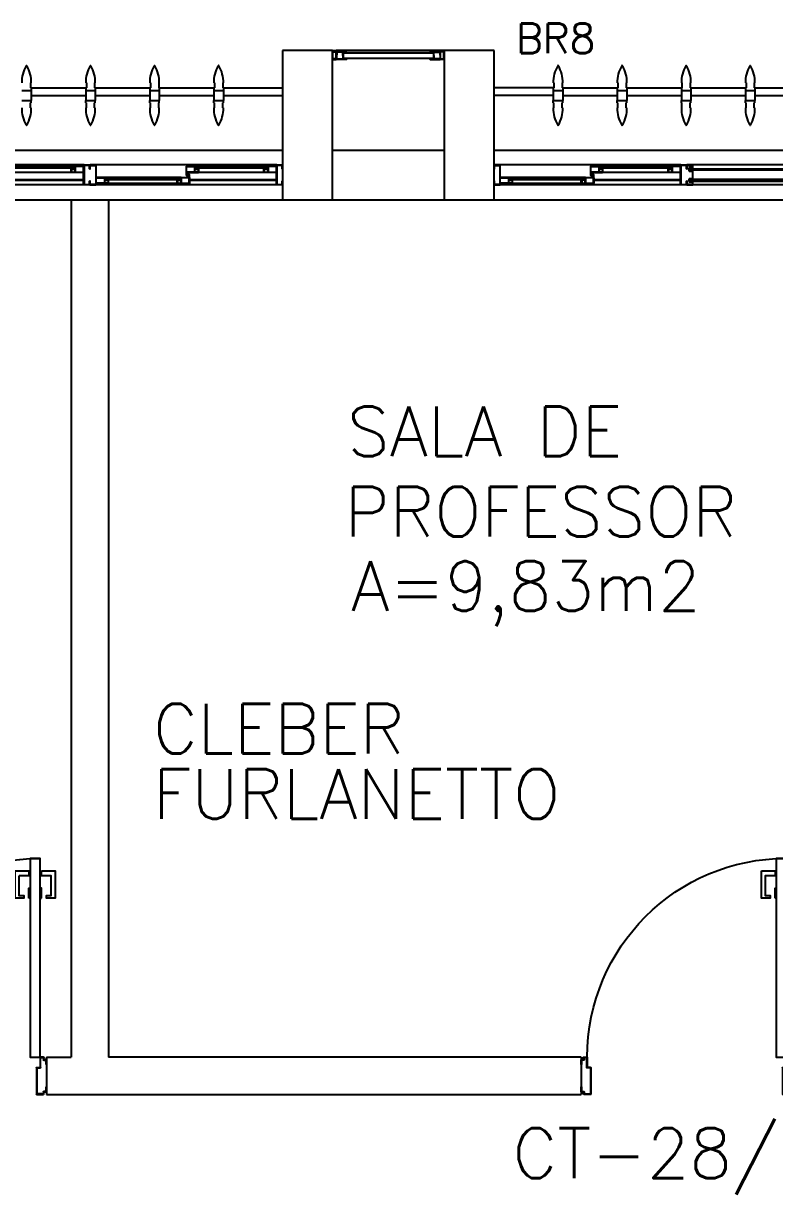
# Model space of a CAD drawing. Header units: millimetres. Extents: x 2128 to 2646, y 1972 to 2207.
# Drawn here: x 2339.569 to 2342.59, y 2048.962 to 2053.675 of the extents above; entities that cross this region are included whole.
import ezdxf

# ---------------------------------------------------------------- set-up
doc = ezdxf.new("R2010")
doc.units = ezdxf.units.MM
for name, color, linetype in [('AR-ALV', 2, 'Continuous'), ('AR-BRISES', 1, 'Continuous'), ('AR-ESQ', 1, 'Continuous'), ('AR-ESTC', 3, 'Continuous'), ('AR-PEITORIL', 1, 'Continuous'), ('AR-PORTA', 1, 'Continuous'), ('BR-PAINEL', 1, 'Continuous'), ('BR-SUPORTE', 1, 'Continuous'), ('BR-TEXTO', 2, 'Continuous'), ('DT-ESQ-BAGUETE-C', 1, 'Continuous'), ('DT-ESQ-BAGUETE-V', 1, 'Continuous'), ('DT-ESQ-CHAPA DOBRADA-V', 1, 'Continuous'), ('DT-ESQ-MARCO-V', 1, 'Continuous'), ('DT-ESQ-PERFIL CADEIRA-C', 2, 'Continuous'), ('DT-ESQ-PERFIL CADEIRA-V', 2, 'Continuous'), ('DT-ESQ-PERFIL U SIMPLES-C', 2, 'Continuous'), ('DT-ESQ-PERFIL U-C', 2, 'Continuous'), ('DT-ESQ-PERFIL U-V', 1, 'Continuous'), ('DT-ESQ-VENEZIANA-C', 1, 'Continuous'), ('DT-ESQ-VENEZIANA-V', 1, 'Continuous'), ('DT-ESQ-VIDRO-C', 2, 'Continuous'), ('DT-ESQ-VIDRO-V', 71, 'Continuous'), ('DT-TXTMOD', 1, 'Continuous'), ('ENDEREÇO', 2, 'Continuous'), ('maçaneta', 1, 'Continuous'), ('mov', 1, 'Continuous'), ('PM-PERFIL U-C', 2, 'Continuous'), ('pm1', 2, 'Continuous'), ('TEXTO', 2, 'Continuous'), ('Área', 2, 'Continuous')]:
    doc.layers.add(name, color=color, linetype=linetype)
doc.styles.add('S10', font='simplex.shx', dxfattribs={"height": 0.1})
doc.styles.add('S12', font='simplex.shx', dxfattribs={"width": 1.1, "height": 0.12})
doc.styles.add('UNB-100', font='simplex.shx', dxfattribs={"height": 0.2})
doc.styles.add('UNB1-100', font='simplex.shx', dxfattribs={"height": 0.2})

# ---------------------------------------------------------------- blocks, each defined once
blk = doc.blocks.new('EF35-P')
at = {"layer": 'DT-ESQ-BAGUETE-C', "ltscale": 0.1}
for points in [[(0.4225, -0.08), (0.409, -0.08), (0.409, -0.0785), (0.422, -0.0785, 0.414214), (0.4225, -0.078), (0.4225, -0.067, 0.414214), (0.422, -0.0665), (0.409, -0.0665), (0.409, -0.065), (0.4225, -0.065, -0.414214), (0.424, -0.0665), (0.424, -0.0785, -0.414214)], [(0.7015, -0.08), (0.715, -0.08), (0.715, -0.0785), (0.702, -0.0785, -0.414214), (0.7015, -0.078), (0.7015, -0.067, -0.414214), (0.702, -0.0665), (0.715, -0.0665), (0.715, -0.065), (0.7015, -0.065, 0.414214), (0.7, -0.0665), (0.7, -0.0785, 0.414214)], [(0.0735, -0.125), (0.06, -0.125), (0.06, -0.1235), (0.073, -0.1235, 0.414214), (0.0735, -0.123), (0.0735, -0.112, 0.414214), (0.073, -0.1115), (0.06, -0.1115), (0.06, -0.11), (0.0735, -0.11, -0.414214), (0.075, -0.1115), (0.075, -0.1235, -0.414214)], [(0.339, -0.125), (0.3525, -0.125), (0.3525, -0.1235), (0.3395, -0.1235, -0.414214), (0.339, -0.123), (0.339, -0.112, -0.414214), (0.3395, -0.1115), (0.3525, -0.1115), (0.3525, -0.11), (0.339, -0.11, 0.414214), (0.3375, -0.1115), (0.3375, -0.1235, 0.414214)], [(0.8485, -0.125), (0.835, -0.125), (0.835, -0.1235), (0.848, -0.1235, 0.414214), (0.8485, -0.123), (0.8485, -0.112, 0.414214), (0.848, -0.1115), (0.835, -0.1115), (0.835, -0.11), (0.8485, -0.11, -0.414214), (0.85, -0.1115), (0.85, -0.1235, -0.414214)]]:
    blk.add_lwpolyline(points, format="xyb", close=True, dxfattribs=at)
at = {"layer": 'DT-ESQ-BAGUETE-V', "ltscale": 0.1}
for p, q in [((0.4225, -0.065), (0.7015, -0.065)), ((0.0735, -0.11), (0.339, -0.11)), ((0.8485, -0.11), (1.3265, -0.11))]:
    blk.add_line(p, q, dxfattribs=at)
at = {"layer": 'DT-ESQ-CHAPA DOBRADA-V', "ltscale": 0.1}
for p, q in [((0.025, -0.077), (0.374, -0.077)), ((0.025, -0.08), (0.374, -0.08)), ((0.8, -0.077), (1.3615, -0.077)), ((0.8, -0.08), (1.3615, -0.08))]:
    blk.add_line(p, q, dxfattribs=at)
at = {"layer": 'DT-ESQ-PERFIL CADEIRA-C', "ltscale": 0.1}
for p, q in [((0.376, -0.0885), (0.4225, -0.0885)), ((0.75, -0.0885), (0.7015, -0.0885)), ((0.025, -0.1335), (0.0735, -0.1335)), ((0.3855, -0.1335), (0.339, -0.1335)), ((0.8, -0.1335), (0.8485, -0.1335))]:
    blk.add_line(p, q, dxfattribs=at)
for points in [[(0.4225, -0.087, -1), (0.4225, -0.09), (0.376, -0.09, -0.414214), (0.374, -0.088), (0.374, -0.067, -0.414214), (0.376, -0.065), (0.4075, -0.065, -0.414214), (0.409, -0.0665), (0.409, -0.087)], [(0.409, -0.0885, -0.198913), (0.4079, -0.0881, -0.198913), (0.4075, -0.087), (0.4075, -0.067, 0.414214), (0.407, -0.0665), (0.376, -0.0665, 0.414214), (0.3755, -0.067), (0.3755, -0.088, 0.414214), (0.376, -0.0885)], [(0.7015, -0.09), (0.75, -0.09), (0.75, -0.0885), (0.715, -0.0885, 0.198912), (0.7161, -0.0881, 0.198913), (0.7165, -0.087), (0.7165, -0.067, -0.414214), (0.717, -0.0665), (0.75, -0.0665), (0.75, -0.065), (0.7165, -0.065, 0.414214), (0.715, -0.0665), (0.715, -0.0785), (0.715, -0.08), (0.715, -0.087), (0.7015, -0.087, 1)], [(0.0735, -0.135), (0.025, -0.135), (0.025, -0.1335), (0.06, -0.1335, -0.198912), (0.0589, -0.1331, -0.198913), (0.0585, -0.132), (0.0585, -0.112, 0.414214), (0.058, -0.1115), (0.025, -0.1115), (0.025, -0.11), (0.0585, -0.11, -0.414214), (0.06, -0.1115), (0.06, -0.1235), (0.06, -0.125), (0.06, -0.132), (0.0735, -0.132, -1)], [(0.339, -0.132, 1), (0.339, -0.135), (0.3855, -0.135, 0.414214), (0.3875, -0.133), (0.3875, -0.112, 0.414214), (0.3855, -0.11), (0.354, -0.11, 0.414214), (0.3525, -0.1115), (0.3525, -0.132)], [(0.3525, -0.1335, 0.198913), (0.3536, -0.1331, 0.198913), (0.354, -0.132), (0.354, -0.112, -0.414214), (0.3545, -0.1115), (0.3855, -0.1115, -0.414214), (0.386, -0.112), (0.386, -0.133, -0.414214), (0.3855, -0.1335)], [(0.8485, -0.135), (0.8, -0.135), (0.8, -0.1335), (0.835, -0.1335, -0.198912), (0.8339, -0.1331, -0.198913), (0.8335, -0.132), (0.8335, -0.112, 0.414214), (0.833, -0.1115), (0.8, -0.1115), (0.8, -0.11), (0.8335, -0.11, -0.414214), (0.835, -0.1115), (0.835, -0.1235), (0.835, -0.125), (0.835, -0.132), (0.8485, -0.132, -1)]]:
    blk.add_lwpolyline(points, format="xyb", close=True, dxfattribs=at)
at = {"layer": 'DT-ESQ-PERFIL CADEIRA-V', "ltscale": 0.1}
for p, q in [((0.4075, -0.09), (0.7015, -0.09)), ((0.0735, -0.135), (0.339, -0.135)), ((0.8485, -0.135), (1.3265, -0.135))]:
    blk.add_line(p, q, dxfattribs=at)
at = {"layer": 'DT-ESQ-PERFIL U SIMPLES-C', "ltscale": 0.1}
for points in [[(0.376, -0.102), (0.384, -0.102), (0.384, -0.1005), (0.376, -0.1005, -0.414214), (0.3755, -0.1), (0.3755, -0.092, -0.414214), (0.376, -0.0915), (0.384, -0.0915), (0.384, -0.09), (0.376, -0.09, 0.414214), (0.374, -0.092), (0.374, -0.1, 0.414214)], [(0.3855, -0.098), (0.3775, -0.098), (0.3775, -0.0995), (0.3855, -0.0995, -0.414214), (0.386, -0.1), (0.386, -0.108, -0.414214), (0.3855, -0.1085), (0.3775, -0.1085), (0.3775, -0.11), (0.3855, -0.11, 0.414214), (0.3875, -0.108), (0.3875, -0.1, 0.414214)]]:
    blk.add_lwpolyline(points, format="xyb", close=True, dxfattribs=at)
at = {"layer": 'DT-ESQ-PERFIL U-C', "ltscale": 0.1}
for points in [[(0, -0.0615, -0.414214), (0.0015, -0.06), (0.0235, -0.06, -0.414214), (0.025, -0.0615), (0.025, -0.1385, -0.414214), (0.0235, -0.14), (0.0015, -0.14, -0.414214), (0, -0.1385), (0, -0.125), (0.0015, -0.125), (0.0015, -0.138, 0.414214), (0.002, -0.1385), (0.023, -0.1385, 0.414214), (0.0235, -0.138), (0.0235, -0.062, 0.414214), (0.023, -0.0615), (0.002, -0.0615, 0.414214), (0.0015, -0.062), (0.0015, -0.075), (0, -0.075)], [(0.775, -0.0615, 0.414214), (0.7735, -0.06), (0.7515, -0.06, 0.414214), (0.75, -0.0615), (0.75, -0.1385, 0.414214), (0.7515, -0.14), (0.7735, -0.14, 0.414214), (0.775, -0.1385), (0.775, -0.125), (0.7735, -0.125), (0.7735, -0.138, -0.414214), (0.773, -0.1385), (0.752, -0.1385, -0.414214), (0.7515, -0.138), (0.7515, -0.062, -0.414214), (0.752, -0.0615), (0.773, -0.0615, -0.414214), (0.7735, -0.062), (0.7735, -0.075), (0.775, -0.075)], [(0.775, -0.0615, -0.414214), (0.7765, -0.06), (0.7985, -0.06, -0.414214), (0.8, -0.0615), (0.8, -0.1385, -0.414214), (0.7985, -0.14), (0.7765, -0.14, -0.414214), (0.775, -0.1385), (0.775, -0.125), (0.7765, -0.125), (0.7765, -0.138, 0.414214), (0.777, -0.1385), (0.798, -0.1385, 0.414214), (0.7985, -0.138), (0.7985, -0.062, 0.414214), (0.798, -0.0615), (0.777, -0.0615, 0.414214), (0.7765, -0.062), (0.7765, -0.075), (0.775, -0.075)]]:
    blk.add_lwpolyline(points, format="xyb", close=True, dxfattribs=at)
at = {"layer": 'DT-ESQ-PERFIL U-V', "ltscale": 0.1}
for p, q in [((0.0235, -0.06), (0.7515, -0.06)), ((0.7985, -0.06), (1.9515, -0.06)), ((0.0235, -0.14), (0.7515, -0.14)), ((0.7985, -0.14), (1.9515, -0.14))]:
    blk.add_line(p, q, dxfattribs=at)
at = {"layer": 'DT-ESQ-VIDRO-C', "ltscale": 0.1}
for points in [[(0.7125, -0.085), (0.7125, -0.082), (0.4115, -0.082), (0.4115, -0.085)], [(0.063, -0.13), (0.063, -0.127), (0.3495, -0.127), (0.3495, -0.13)], [(0.838, -0.13), (0.838, -0.127), (1.337, -0.127), (1.337, -0.13)]]:
    blk.add_lwpolyline(points, close=True, dxfattribs=at)
at = {"layer": 'DT-TXTMOD', "ltscale": 0.1, "style": 'S10', "flags": 3}
for tag, p in [('M01', (0.025, -0.28)), ('M02', (0.3253, -0.28)), ('M03', (0.627, -0.28)), ('M04', (0.9288, -0.28)), ('M05', (1.2306, -0.28)), ('M06', (1.5323, -0.28)), ('M07', (1.8341, -0.28)), ('M08', (2.1359, -0.28)), ('M09', (2.4376, -0.28)), ('M10', (2.7394, -0.28)), ('M11', (3.0412, -0.28)), ('M12', (3.3429, -0.28)), ('M13', (3.6447, -0.28)), ('M14', (3.9464, -0.28)), ('M15', (4.2482, -0.28)), ('M16', (4.55, -0.28)), ('M17', (4.8517, -0.28))]:
    blk.add_attdef(tag, p, '', height=0.1, dxfattribs=at)
blk = doc.blocks.new('EF51-P')
at = {"layer": 'DT-ESQ-BAGUETE-C', "ltscale": 0.1}
for points in [[(4.7975, -0.08), (4.784, -0.08), (4.784, -0.0785), (4.797, -0.0785, 0.414214), (4.7975, -0.078), (4.7975, -0.067, 0.414214), (4.797, -0.0665), (4.784, -0.0665), (4.784, -0.065), (4.7975, -0.065, -0.414214), (4.799, -0.0665), (4.799, -0.0785, -0.414214)], [(5.0765, -0.08), (5.09, -0.08), (5.09, -0.0785), (5.077, -0.0785, -0.414214), (5.0765, -0.078), (5.0765, -0.067, -0.414214), (5.077, -0.0665), (5.09, -0.0665), (5.09, -0.065), (5.0765, -0.065, 0.414214), (5.075, -0.0665), (5.075, -0.0785, 0.414214)], [(4.4485, -0.125), (4.435, -0.125), (4.435, -0.1235), (4.448, -0.1235, 0.414214), (4.4485, -0.123), (4.4485, -0.112, 0.414214), (4.448, -0.1115), (4.435, -0.1115), (4.435, -0.11), (4.4485, -0.11, -0.414214), (4.45, -0.1115), (4.45, -0.1235, -0.414214)], [(4.714, -0.125), (4.7275, -0.125), (4.7275, -0.1235), (4.7145, -0.1235, -0.414214), (4.714, -0.123), (4.714, -0.112, -0.414214), (4.7145, -0.1115), (4.7275, -0.1115), (4.7275, -0.11), (4.714, -0.11, 0.414214), (4.7125, -0.1115), (4.7125, -0.1235, 0.414214)]]:
    blk.add_lwpolyline(points, format="xyb", close=True, dxfattribs=at)
at = {"layer": 'DT-ESQ-BAGUETE-V', "ltscale": 0.1}
for p, q in [((4.7975, -0.065), (5.0765, -0.065)), ((4.4485, -0.11), (4.714, -0.11))]:
    blk.add_line(p, q, dxfattribs=at)
at = {"layer": 'DT-ESQ-CHAPA DOBRADA-V', "ltscale": 0.1}
for p, q in [((4.4, -0.077), (4.749, -0.077)), ((4.4, -0.08), (4.749, -0.08))]:
    blk.add_line(p, q, dxfattribs=at)
at = {"layer": 'DT-ESQ-MARCO-V', "ltscale": 0.1}
for p, q in [((3.7985, -0.06), (4.3515, -0.06)), ((3.7985, -0.14), (4.3515, -0.14))]:
    blk.add_line(p, q, dxfattribs=at)
at = {"layer": 'DT-ESQ-PERFIL CADEIRA-C', "ltscale": 0.1}
for p, q in [((4.751, -0.0885), (4.7975, -0.0885)), ((5.125, -0.0885), (5.0765, -0.0885)), ((4.4, -0.1335), (4.4485, -0.1335)), ((4.7605, -0.1335), (4.714, -0.1335))]:
    blk.add_line(p, q, dxfattribs=at)
for points in [[(4.7975, -0.087, -1), (4.7975, -0.09), (4.751, -0.09, -0.414214), (4.749, -0.088), (4.749, -0.067, -0.414214), (4.751, -0.065), (4.7825, -0.065, -0.414214), (4.784, -0.0665), (4.784, -0.087)], [(4.784, -0.0885, -0.198913), (4.7829, -0.0881, -0.198913), (4.7825, -0.087), (4.7825, -0.067, 0.414214), (4.782, -0.0665), (4.751, -0.0665, 0.414214), (4.7505, -0.067), (4.7505, -0.088, 0.414214), (4.751, -0.0885)], [(5.0765, -0.09), (5.125, -0.09), (5.125, -0.0885), (5.09, -0.0885, 0.198912), (5.0911, -0.0881, 0.198913), (5.0915, -0.087), (5.0915, -0.067, -0.414214), (5.092, -0.0665), (5.125, -0.0665), (5.125, -0.065), (5.0915, -0.065, 0.414214), (5.09, -0.0665), (5.09, -0.0785), (5.09, -0.08), (5.09, -0.087), (5.0765, -0.087, 1)], [(4.4485, -0.135), (4.4, -0.135), (4.4, -0.1335), (4.435, -0.1335, -0.198912), (4.4339, -0.1331, -0.198913), (4.4335, -0.132), (4.4335, -0.112, 0.414214), (4.433, -0.1115), (4.4, -0.1115), (4.4, -0.11), (4.4335, -0.11, -0.414214), (4.435, -0.1115), (4.435, -0.1235), (4.435, -0.125), (4.435, -0.132), (4.4485, -0.132, -1)], [(4.714, -0.132, 1), (4.714, -0.135), (4.7605, -0.135, 0.414214), (4.7625, -0.133), (4.7625, -0.112, 0.414214), (4.7605, -0.11), (4.729, -0.11, 0.414214), (4.7275, -0.1115), (4.7275, -0.132)], [(4.7275, -0.1335, 0.198913), (4.7286, -0.1331, 0.198913), (4.729, -0.132), (4.729, -0.112, -0.414214), (4.7295, -0.1115), (4.7605, -0.1115, -0.414214), (4.761, -0.112), (4.761, -0.133, -0.414214), (4.7605, -0.1335)]]:
    blk.add_lwpolyline(points, format="xyb", close=True, dxfattribs=at)
at = {"layer": 'DT-ESQ-PERFIL CADEIRA-V', "ltscale": 0.1}
for p, q in [((4.7825, -0.09), (5.0765, -0.09)), ((4.4485, -0.135), (4.714, -0.135))]:
    blk.add_line(p, q, dxfattribs=at)
at = {"layer": 'DT-ESQ-PERFIL U SIMPLES-C', "ltscale": 0.1}
for points in [[(4.751, -0.102), (4.759, -0.102), (4.759, -0.1005), (4.751, -0.1005, -0.414214), (4.7505, -0.1), (4.7505, -0.092, -0.414214), (4.751, -0.0915), (4.759, -0.0915), (4.759, -0.09), (4.751, -0.09, 0.414214), (4.749, -0.092), (4.749, -0.1, 0.414214)], [(4.7605, -0.098), (4.7525, -0.098), (4.7525, -0.0995), (4.7605, -0.0995, -0.414214), (4.761, -0.1), (4.761, -0.108, -0.414214), (4.7605, -0.1085), (4.7525, -0.1085), (4.7525, -0.11), (4.7605, -0.11, 0.414214), (4.7625, -0.108), (4.7625, -0.1, 0.414214)]]:
    blk.add_lwpolyline(points, format="xyb", close=True, dxfattribs=at)
at = {"layer": 'DT-ESQ-PERFIL U-C', "ltscale": 0.1}
for points in [[(4.35, -0.1285), (4.35, -0.1385, 0.414214), (4.3515, -0.14), (4.3735, -0.14, 0.414214), (4.375, -0.1385), (4.375, -0.125), (4.3735, -0.125), (4.3735, -0.138, -0.414214), (4.373, -0.1385), (4.352, -0.1385, -0.414214), (4.3515, -0.138), (4.3515, -0.1285), (4.3645, -0.1285, 0.414214), (4.366, -0.127), (4.366, -0.117, 0.414214), (4.3645, -0.1155), (4.3515, -0.1155), (4.3515, -0.0845), (4.3645, -0.0845, 0.414214), (4.366, -0.083), (4.366, -0.073, 0.414214), (4.3645, -0.0715), (4.3515, -0.0715), (4.3515, -0.062, -0.414214), (4.352, -0.0615), (4.373, -0.0615, -0.414214), (4.3735, -0.062), (4.3735, -0.075), (4.375, -0.075), (4.375, -0.0615, 0.414214), (4.3735, -0.06), (4.3515, -0.06, 0.414214), (4.35, -0.0615), (4.35, -0.0715, 0.414214), (4.3515, -0.073), (4.3645, -0.073), (4.3645, -0.083), (4.3515, -0.083), (4.3515, -0.083, 0.414214), (4.35, -0.0845), (4.35, -0.1155, 0.414214), (4.3515, -0.117), (4.3515, -0.117), (4.3645, -0.117), (4.3645, -0.127), (4.3515, -0.127, 0.414214)], [(4.375, -0.0615, -0.414214), (4.3765, -0.06), (4.3985, -0.06, -0.414214), (4.4, -0.0615), (4.4, -0.1385, -0.414214), (4.3985, -0.14), (4.3765, -0.14, -0.414214), (4.375, -0.1385), (4.375, -0.125), (4.3765, -0.125), (4.3765, -0.138, 0.414214), (4.377, -0.1385), (4.398, -0.1385, 0.414214), (4.3985, -0.138), (4.3985, -0.062, 0.414214), (4.398, -0.0615), (4.377, -0.0615, 0.414214), (4.3765, -0.062), (4.3765, -0.075), (4.375, -0.075)], [(5.15, -0.0615, 0.414214), (5.1485, -0.06), (5.1265, -0.06, 0.414214), (5.125, -0.0615), (5.125, -0.1385, 0.414214), (5.1265, -0.14), (5.1485, -0.14, 0.414214), (5.15, -0.1385), (5.15, -0.125), (5.1485, -0.125), (5.1485, -0.138, -0.414214), (5.148, -0.1385), (5.127, -0.1385, -0.414214), (5.1265, -0.138), (5.1265, -0.062, -0.414214), (5.127, -0.0615), (5.148, -0.0615, -0.414214), (5.1485, -0.062), (5.1485, -0.075), (5.15, -0.075)]]:
    blk.add_lwpolyline(points, format="xyb", close=True, dxfattribs=at)
at = {"layer": 'DT-ESQ-PERFIL U-V', "ltscale": 0.1}
for p, q in [((4.3985, -0.06), (5.1265, -0.06)), ((4.3985, -0.14), (5.1265, -0.14))]:
    blk.add_line(p, q, dxfattribs=at)
at = {"layer": 'DT-ESQ-VIDRO-C', "ltscale": 0.1}
for points in [[(4.3625, -0.081), (4.3625, -0.075), (3.7875, -0.075), (3.7875, -0.081)], [(5.0875, -0.085), (5.0875, -0.082), (4.7865, -0.082), (4.7865, -0.085)], [(4.438, -0.13), (4.438, -0.127), (4.7245, -0.127), (4.7245, -0.13)]]:
    blk.add_lwpolyline(points, close=True, dxfattribs=at)
at = {"layer": 'DT-ESQ-VIDRO-V', "ltscale": 0.1}
blk.add_lwpolyline([(4.3625, -0.119), (4.3625, -0.125), (3.7875, -0.125), (3.7875, -0.119)], close=True, dxfattribs=at)
at = {"layer": 'DT-TXTMOD', "ltscale": 0.1, "style": 'S10', "flags": 3}
for tag, p in [('M01', (0.025, -0.28)), ('M02', (0.3253, -0.28)), ('M03', (0.627, -0.28)), ('M04', (0.9288, -0.28)), ('M05', (1.2306, -0.28)), ('M06', (1.5323, -0.28)), ('M07', (1.8341, -0.28)), ('M08', (2.1359, -0.28)), ('M09', (2.4376, -0.28)), ('M10', (2.7394, -0.28)), ('M11', (3.0412, -0.28)), ('M12', (3.3429, -0.28)), ('M13', (3.6447, -0.28)), ('M14', (3.9464, -0.28)), ('M15', (4.2482, -0.28)), ('M16', (4.55, -0.28)), ('M17', (4.8517, -0.28))]:
    blk.add_attdef(tag, p, '', height=0.1, dxfattribs=at)
blk = doc.blocks.new('BR-MODULO8')
at = {"layer": 'BR-PAINEL'}
for p, q in [((-4.9117, 0.27), (-4.9092, 0.27)), ((-4.9117, 0.25), (-4.9117, 0.24)), ((-4.9117, 0.25), (-4.9092, 0.25)), ((-4.9117, 0.24), (-4.8733, 0.24)), ((-4.9117, 0.24), (-4.9117, 0.2)), ((-4.9092, 0.27), (-4.9092, 0.25)), ((-4.8758, 0.27), (-4.8758, 0.25)), ((-4.8733, 0.27), (-4.8758, 0.27)), ((-4.8733, 0.25), (-4.8758, 0.25)), ((-4.8733, 0.25), (-4.8733, 0.24)), ((-4.8733, 0.24), (-4.8733, 0.2)), ((-4.6542, 0.27), (-4.6517, 0.27)), ((-4.6542, 0.25), (-4.6542, 0.24)), ((-4.6542, 0.25), (-4.6517, 0.25)), ((-4.6542, 0.24), (-4.6158, 0.24)), ((-4.6542, 0.24), (-4.6542, 0.2)), ((-4.6517, 0.27), (-4.6517, 0.25)), ((-4.6183, 0.27), (-4.6183, 0.25)), ((-4.6158, 0.27), (-4.6183, 0.27)), ((-4.6158, 0.25), (-4.6183, 0.25)), ((-4.6158, 0.25), (-4.6158, 0.24)), ((-4.6158, 0.24), (-4.6158, 0.2)), ((-4.3967, 0.27), (-4.3942, 0.27)), ((-4.3967, 0.25), (-4.3967, 0.24)), ((-4.3967, 0.25), (-4.3942, 0.25)), ((-4.3967, 0.24), (-4.3583, 0.24)), ((-4.3967, 0.24), (-4.3967, 0.2)), ((-4.3942, 0.27), (-4.3942, 0.25)), ((-4.3608, 0.27), (-4.3608, 0.25)), ((-4.3583, 0.27), (-4.3608, 0.27)), ((-4.3583, 0.25), (-4.3608, 0.25)), ((-4.3583, 0.25), (-4.3583, 0.24)), ((-4.3583, 0.24), (-4.3583, 0.2)), ((-4.1392, 0.27), (-4.1367, 0.27)), ((-4.1392, 0.25), (-4.1392, 0.24)), ((-4.1392, 0.25), (-4.1367, 0.25)), ((-4.1392, 0.24), (-4.1008, 0.24)), ((-4.1392, 0.24), (-4.1392, 0.2)), ((-4.1367, 0.27), (-4.1367, 0.25)), ((-4.1033, 0.27), (-4.1033, 0.25)), ((-4.1008, 0.27), (-4.1033, 0.27)), ((-4.1008, 0.25), (-4.1033, 0.25)), ((-4.1008, 0.25), (-4.1008, 0.24)), ((-4.1008, 0.24), (-4.1008, 0.2)), ((-1.0492, 0.24), (-1.0108, 0.24)), ((-1.0133, 0.27), (-1.0133, 0.25)), ((-1.0108, 0.27), (-1.0133, 0.27)), ((-1.0108, 0.25), (-1.0133, 0.25)), ((-1.0108, 0.25), (-1.0108, 0.24)), ((-1.0108, 0.24), (-1.0108, 0.2)), ((-0.7917, 0.27), (-0.7892, 0.27)), ((-0.7917, 0.25), (-0.7917, 0.24)), ((-0.7917, 0.25), (-0.7892, 0.25)), ((-0.7917, 0.24), (-0.7533, 0.24)), ((-0.7917, 0.24), (-0.7917, 0.2)), ((-0.7892, 0.27), (-0.7892, 0.25)), ((-0.7558, 0.27), (-0.7558, 0.25)), ((-0.7533, 0.27), (-0.7558, 0.27)), ((-0.7533, 0.25), (-0.7558, 0.25)), ((-0.7533, 0.25), (-0.7533, 0.24)), ((-0.7533, 0.24), (-0.7533, 0.2)), ((-0.5342, 0.27), (-0.5317, 0.27)), ((-0.5342, 0.25), (-0.5317, 0.25)), ((-0.5342, 0.25), (-0.5342, 0.24)), ((-0.5342, 0.24), (-0.5342, 0.2)), ((-0.5342, 0.24), (-0.4958, 0.24)), ((-0.5317, 0.27), (-0.5317, 0.25)), ((-0.4958, 0.27), (-0.4983, 0.27)), ((-0.4983, 0.27), (-0.4983, 0.25)), ((-0.4958, 0.25), (-0.4983, 0.25)), ((-0.4958, 0.25), (-0.4958, 0.24)), ((-0.4958, 0.24), (-0.4958, 0.2)), ((-0.2767, 0.27), (-0.2742, 0.27)), ((-0.2767, 0.25), (-0.2767, 0.24)), ((-0.2767, 0.25), (-0.2742, 0.25)), ((-0.2767, 0.24), (-0.2383, 0.24)), ((-0.2767, 0.24), (-0.2767, 0.2)), ((-0.2742, 0.27), (-0.2742, 0.25)), ((-0.2408, 0.27), (-0.2408, 0.25)), ((-0.2383, 0.27), (-0.2408, 0.27)), ((-0.2383, 0.25), (-0.2408, 0.25)), ((-0.2383, 0.25), (-0.2383, 0.24)), ((-0.2383, 0.24), (-0.2383, 0.2)), ((-4.9117, 0.2), (-4.8733, 0.2)), ((-4.9117, 0.19), (-4.9117, 0.2)), ((-4.9117, 0.19), (-4.9092, 0.19)), ((-4.9092, 0.17), (-4.9092, 0.19)), ((-4.8733, 0.19), (-4.8758, 0.19)), ((-4.8758, 0.17), (-4.8758, 0.19)), ((-4.8733, 0.19), (-4.8733, 0.2)), ((-4.6542, 0.2), (-4.6158, 0.2)), ((-4.6542, 0.19), (-4.6542, 0.2)), ((-4.6542, 0.19), (-4.6517, 0.19)), ((-4.6517, 0.17), (-4.6517, 0.19)), ((-4.6158, 0.19), (-4.6183, 0.19)), ((-4.6183, 0.17), (-4.6183, 0.19)), ((-4.6158, 0.19), (-4.6158, 0.2)), ((-4.3967, 0.2), (-4.3583, 0.2)), ((-4.3967, 0.19), (-4.3967, 0.2)), ((-4.3967, 0.19), (-4.3942, 0.19)), ((-4.3942, 0.17), (-4.3942, 0.19)), ((-4.3583, 0.19), (-4.3608, 0.19)), ((-4.3608, 0.17), (-4.3608, 0.19)), ((-4.3583, 0.19), (-4.3583, 0.2)), ((-4.1392, 0.2), (-4.1008, 0.2)), ((-4.1392, 0.19), (-4.1392, 0.2)), ((-4.1392, 0.19), (-4.1367, 0.19)), ((-4.1367, 0.17), (-4.1367, 0.19)), ((-4.1008, 0.19), (-4.1033, 0.19)), ((-4.1033, 0.17), (-4.1033, 0.19)), ((-4.1008, 0.19), (-4.1008, 0.2)), ((-1.0492, 0.2), (-1.0108, 0.2)), ((-1.0108, 0.19), (-1.0133, 0.19)), ((-1.0133, 0.17), (-1.0133, 0.19)), ((-1.0108, 0.19), (-1.0108, 0.2)), ((-0.7917, 0.2), (-0.7533, 0.2)), ((-0.7917, 0.19), (-0.7917, 0.2)), ((-0.7917, 0.19), (-0.7892, 0.19)), ((-0.7892, 0.17), (-0.7892, 0.19)), ((-0.7533, 0.19), (-0.7558, 0.19)), ((-0.7558, 0.17), (-0.7558, 0.19)), ((-0.7533, 0.19), (-0.7533, 0.2)), ((-0.5342, 0.19), (-0.5342, 0.2)), ((-0.5342, 0.2), (-0.4958, 0.2)), ((-0.5342, 0.19), (-0.5317, 0.19)), ((-0.5317, 0.17), (-0.5317, 0.19)), ((-0.4983, 0.17), (-0.4983, 0.19)), ((-0.4958, 0.19), (-0.4983, 0.19)), ((-0.4958, 0.19), (-0.4958, 0.2)), ((-0.2767, 0.2), (-0.2383, 0.2)), ((-0.2767, 0.19), (-0.2767, 0.2)), ((-0.2767, 0.19), (-0.2742, 0.19)), ((-0.2742, 0.17), (-0.2742, 0.19)), ((-0.2383, 0.19), (-0.2408, 0.19)), ((-0.2408, 0.17), (-0.2408, 0.19)), ((-0.2383, 0.19), (-0.2383, 0.2)), ((-4.9117, 0.17), (-4.9092, 0.17)), ((-4.8733, 0.17), (-4.8758, 0.17)), ((-4.6542, 0.17), (-4.6517, 0.17)), ((-4.6158, 0.17), (-4.6183, 0.17)), ((-4.3967, 0.17), (-4.3942, 0.17)), ((-4.3583, 0.17), (-4.3608, 0.17)), ((-4.1392, 0.17), (-4.1367, 0.17)), ((-4.1008, 0.17), (-4.1033, 0.17)), ((-1.0108, 0.17), (-1.0133, 0.17)), ((-0.7917, 0.17), (-0.7892, 0.17)), ((-0.7533, 0.17), (-0.7558, 0.17)), ((-0.5342, 0.17), (-0.5317, 0.17)), ((-0.4958, 0.17), (-0.4983, 0.17)), ((-0.2767, 0.17), (-0.2742, 0.17)), ((-0.2383, 0.17), (-0.2408, 0.17))]:
    blk.add_line(p, q, dxfattribs=at)
for centre, radius, start, end in [((-4.7867, 0.2739), 0.1251, 148.4721, 181.772), ((-4.8925, 0.3387), 0.001, 37.1012, 142.8988), ((-4.9983, 0.2739), 0.1251, 358.228, 31.5279), ((-4.5292, 0.2739), 0.1251, 148.4721, 181.772), ((-4.635, 0.3387), 0.001, 37.1012, 142.8988), ((-4.7408, 0.2739), 0.1251, 358.228, 31.5279), ((-4.2717, 0.2739), 0.1251, 148.4721, 181.772), ((-4.3775, 0.3387), 0.001, 37.1012, 142.8988), ((-4.4833, 0.2739), 0.1251, 358.228, 31.5279), ((-4.0142, 0.2739), 0.1251, 148.4721, 181.772), ((-4.12, 0.3387), 0.001, 37.1012, 142.8988), ((-4.2258, 0.2739), 0.1251, 358.228, 31.5279), ((-0.9242, 0.2739), 0.1251, 148.4721, 181.772), ((-1.03, 0.3387), 0.001, 37.1012, 142.8988), ((-1.1358, 0.2739), 0.1251, 358.228, 31.5279), ((-0.6667, 0.2739), 0.1251, 148.4721, 181.772), ((-0.7725, 0.3387), 0.001, 37.1012, 142.8988), ((-0.8783, 0.2739), 0.1251, 358.228, 31.5279), ((-0.4092, 0.2739), 0.1251, 148.4721, 181.772), ((-0.515, 0.3387), 0.001, 37.1012, 142.8988), ((-0.6208, 0.2739), 0.1251, 358.228, 31.5279), ((-0.1517, 0.2739), 0.1251, 148.4721, 181.772), ((-0.2575, 0.3387), 0.001, 37.1012, 142.8988), ((-0.3633, 0.2739), 0.1251, 358.228, 31.5279), ((-4.7867, 0.1661), 0.1251, 178.228, 211.5279), ((-4.9983, 0.1661), 0.1251, 328.4721, 1.772), ((-4.5292, 0.1661), 0.1251, 178.228, 211.5279), ((-4.7408, 0.1661), 0.1251, 328.4721, 1.772), ((-4.2717, 0.1661), 0.1251, 178.228, 211.5279), ((-4.4833, 0.1661), 0.1251, 328.4721, 1.772), ((-4.0142, 0.1661), 0.1251, 178.228, 211.5279), ((-4.2258, 0.1661), 0.1251, 328.4721, 1.772), ((-0.9242, 0.1661), 0.1251, 178.228, 211.5279), ((-1.1358, 0.1661), 0.1251, 328.4721, 1.772), ((-0.6667, 0.1661), 0.1251, 178.228, 211.5279), ((-0.8783, 0.1661), 0.1251, 328.4721, 1.772), ((-0.4092, 0.1661), 0.1251, 178.228, 211.5279), ((-0.6208, 0.1661), 0.1251, 328.4721, 1.772), ((-0.1517, 0.1661), 0.1251, 178.228, 211.5279), ((-0.3633, 0.1661), 0.1251, 328.4721, 1.772), ((-4.8925, 0.1013), 0.001, 217.1012, 322.8988), ((-4.635, 0.1013), 0.001, 217.1012, 322.8988), ((-4.3775, 0.1013), 0.001, 217.1012, 322.8988), ((-4.12, 0.1013), 0.001, 217.1012, 322.8988), ((-1.03, 0.1013), 0.001, 217.1012, 322.8988), ((-0.7725, 0.1013), 0.001, 217.1012, 322.8988), ((-0.515, 0.1013), 0.001, 217.1012, 322.8988), ((-0.2575, 0.1013), 0.001, 217.1012, 322.8988)]:
    blk.add_arc(centre, radius, start, end, dxfattribs=at)
at = {"layer": 'BR-SUPORTE'}
for p, q in [((-4.9117, 0.25), (-5.15, 0.25)), ((-4.8733, 0.25), (-4.6517, 0.25)), ((-4.6158, 0.25), (-4.3942, 0.25)), ((-4.3583, 0.25), (-4.1367, 0.25)), ((-4.1008, 0.25), (-3.8792, 0.25)), ((-1.0108, 0.25), (-0.7892, 0.25)), ((-0.7533, 0.25), (-0.5317, 0.25)), ((-0.4958, 0.25), (-0.2742, 0.25)), ((-0.2383, 0.25), (0, 0.25)), ((-4.9117, 0.22), (-5.15, 0.22)), ((-4.8733, 0.22), (-4.6542, 0.22)), ((-4.6158, 0.22), (-4.3967, 0.22)), ((-4.3583, 0.22), (-4.1392, 0.22)), ((-4.1008, 0.22), (-3.8817, 0.22)), ((-1.0108, 0.22), (-0.7917, 0.22)), ((-0.7533, 0.22), (-0.5342, 0.22)), ((-0.4958, 0.22), (-0.2767, 0.22)), ((-0.2383, 0.22), (0, 0.22))]:
    blk.add_line(p, q, dxfattribs=at)
blk = doc.blocks.new('PM3')
at = {"layer": 'maçaneta'}
for points in [[(0.02, 0.825), (-0.035, 0.825), (-0.035, 0.715), (0, 0.715), (0, 0.725), (-0.02, 0.725), (-0.02, 0.8035, -0.414214), (-0.0185, 0.805), (0.02, 0.805)], [(0.125, 0.825), (0.07, 0.825), (0.07, 0.805), (0.1085, 0.805, -0.414214), (0.11, 0.8035), (0.11, 0.725), (0.09, 0.725), (0.09, 0.715), (0.125, 0.715)]]:
    blk.add_lwpolyline(points, format="xyb", close=True, dxfattribs=at)
for points in [[(0.02, 0.715), (0.02, 0.755), (0.025, 0.755), (0.025, 0.715)], [(0.07, 0.715), (0.07, 0.755), (0.065, 0.755), (0.065, 0.715)]]:
    blk.add_lwpolyline(points, close=True, dxfattribs=at)
at = {"layer": 'mov'}
blk.add_arc((0.025, 0.075), 0.8, 0, 90, dxfattribs=at)
at = {"layer": 'PM-PERFIL U-C'}
for p, q in [((0, 0.045), (0, 0.0635)), ((0.0015, 0.065), (0.01, 0.065)), ((0.002, 0.063), (0.002, 0.045)), ((0.0105, 0.063), (0.002, 0.063)), ((0.01, 0.065), (0.01, 0.0735)), ((0.0115, 0.075), (0.0235, 0.075)), ((0.012, 0.073), (0.012, 0.0645)), ((0.023, 0.073), (0.012, 0.073)), ((0.023, 0.0335), (0.023, 0.073)), ((0.025, 0.0735), (0.025, 0.034)), ((0.825, 0.0735), (0.825, 0.034)), ((0.8385, 0.075), (0.8265, 0.075)), ((0.827, 0.073), (0.838, 0.073)), ((0.827, 0.0335), (0.827, 0.073)), ((0.838, 0.073), (0.838, 0.0645)), ((0.8395, 0.063), (0.848, 0.063)), ((0.84, 0.065), (0.84, 0.0735)), ((0.8485, 0.065), (0.84, 0.065)), ((0.848, 0.063), (0.848, 0.045)), ((0.85, 0.045), (0.85, 0.0635)), ((0.002, 0.045), (0, 0.045)), ((0.038, 0.032), (0.0245, 0.032)), ((0.0385, 0.034), (0.025, 0.034)), ((0.038, 0.032), (0.038, -0.073)), ((0.04, 0.0325), (0.04, -0.0735)), ((0.81, 0.0325), (0.81, -0.0735)), ((0.8115, 0.034), (0.825, 0.034)), ((0.812, 0.032), (0.8255, 0.032)), ((0.812, 0.032), (0.812, -0.073)), ((0.848, 0.045), (0.85, 0.045)), ((0, -0.045), (0.002, -0.045)), ((0, -0.0635), (0, -0.045)), ((0.002, -0.045), (0.002, -0.063)), ((0.85, -0.045), (0.848, -0.045)), ((0.848, -0.045), (0.848, -0.063)), ((0.85, -0.0635), (0.85, -0.045)), ((0.01, -0.065), (0.0015, -0.065)), ((0.002, -0.063), (0.0105, -0.063)), ((0.01, -0.0735), (0.01, -0.065)), ((0.0385, -0.075), (0.0115, -0.075)), ((0.012, -0.0645), (0.012, -0.073)), ((0.012, -0.073), (0.038, -0.073)), ((0.8115, -0.075), (0.8385, -0.075)), ((0.838, -0.073), (0.812, -0.073)), ((0.838, -0.0645), (0.838, -0.073)), ((0.848, -0.063), (0.8395, -0.063)), ((0.84, -0.0735), (0.84, -0.065)), ((0.84, -0.065), (0.8485, -0.065))]:
    blk.add_line(p, q, dxfattribs=at)
for centre, start, end in [((0.0015, 0.0635), 90, 180), ((0.0115, 0.0735), 90, 180), ((0.0105, 0.0645), 270, 0), ((0.0235, 0.0735), 360, 90), ((0.8265, 0.0735), 90, 180), ((0.8395, 0.0645), 180, 270), ((0.8385, 0.0735), 0, 90), ((0.8485, 0.0635), 0, 90), ((0.0245, 0.0335), 180, 270), ((0.0385, 0.0325), 0, 90), ((0.8115, 0.0325), 90, 180), ((0.8255, 0.0335), 270, 0), ((0.0015, -0.0635), 180, 270), ((0.0115, -0.0735), 180, 270), ((0.0105, -0.0645), 0, 90), ((0.0385, -0.0735), 269.9386, 0), ((0.8115, -0.0735), 180, 270.0614), ((0.8395, -0.0645), 90, 180), ((0.8385, -0.0735), 270, 0), ((0.8485, -0.0635), 270, 0)]:
    blk.add_arc(centre, 0.0015, start, end, dxfattribs=at)
at = {"layer": 'pm1'}
blk.add_lwpolyline([(0.065, 0.875), (0.065, 0.075), (0.025, 0.075), (0.025, 0.875)], close=True, dxfattribs=at)
blk = doc.blocks.new('EF01C-P')
at = {"layer": 'DT-ESQ-BAGUETE-C', "ltscale": 0.1}
for points in [[(0.0015, 0.035), (0.015, 0.035), (0.015, 0.0335), (0.0015, 0.0335), (0.0015, 0.005), (0.015, 0.005), (0.015, 0.0035), (0.0015, 0.0035, -0.414214), (0, 0.005), (0, 0.0335, -0.414214)], [(0.4485, 0.035), (0.435, 0.035), (0.435, 0.0335), (0.4485, 0.0335), (0.4485, 0.005), (0.435, 0.005), (0.435, 0.0035), (0.4485, 0.0035, 0.414214), (0.45, 0.005), (0.45, 0.0335, 0.414214)]]:
    blk.add_lwpolyline(points, format="xyb", close=True, dxfattribs=at)
at = {"layer": 'DT-ESQ-PERFIL CADEIRA-C', "ltscale": 0.1}
for points in [[(0.01, 0.0015), (0.01, 0.003), (0.0015, 0.003, 1), (0.0015, 0), (0.015, 0, 0.414214), (0.0165, 0.0015), (0.0165, 0.0335), (0.043, 0.0335)], [(0.043, 0.0065), (0.018, 0.0065), (0.018, 0.0165), (0.0165, 0.0165), (0.0165, 0.0065, 0.414214), (0.018, 0.005), (0.043, 0.005), (0.0565, 0.005, 1), (0.0565, 0.008), (0.043, 0.008), (0.043, 0.02), (0.043, 0.032), (0.0565, 0.032, 1), (0.0565, 0.035), (0.043, 0.035), (0.0165, 0.035, 0.414214), (0.015, 0.0335), (0.015, 0.0015), (0.0015, 0.0015)], [(0.0415, 0.02), (0.0415, 0.032, -0.414214), (0.043, 0.0335), (0.0565, 0.0335)], [(0.0415, 0.02), (0.0415, 0.008, 0.414214), (0.043, 0.0065), (0.0565, 0.0065)], [(0.407, 0.0065), (0.432, 0.0065), (0.432, 0.0165), (0.4335, 0.0165), (0.4335, 0.0065, -0.414214), (0.432, 0.005), (0.407, 0.005), (0.3935, 0.005, -1), (0.3935, 0.008), (0.407, 0.008), (0.407, 0.02), (0.407, 0.032), (0.3935, 0.032, -1), (0.3935, 0.035), (0.407, 0.035), (0.4335, 0.035, -0.414214), (0.435, 0.0335), (0.435, 0.0015), (0.4485, 0.0015)], [(0.4085, 0.02), (0.4085, 0.032, 0.414214), (0.407, 0.0335), (0.3935, 0.0335)], [(0.4085, 0.02), (0.4085, 0.008, -0.414214), (0.407, 0.0065), (0.3935, 0.0065)], [(0.44, 0.0015), (0.44, 0.003), (0.4485, 0.003, -1), (0.4485, 0), (0.435, 0, -0.414214), (0.4335, 0.0015), (0.4335, 0.0335), (0.407, 0.0335)]]:
    blk.add_lwpolyline(points, format="xyb", dxfattribs=at)
at = {"layer": 'DT-ESQ-PERFIL CADEIRA-V', "ltscale": 0.1}
blk.add_line((0.015, 0), (0.435, 0), dxfattribs=at)
at = {"layer": 'DT-ESQ-VENEZIANA-C', "ltscale": 0.1}
for p, q in [((0.043, 0.0105), (0.407, 0.0105)), ((0.043, 0.009), (0.407, 0.009))]:
    blk.add_line(p, q, dxfattribs=at)
at = {"layer": 'DT-ESQ-VENEZIANA-V', "ltscale": 0.1}
blk.add_line((0.043, 0.031), (0.407, 0.031), dxfattribs=at)
at = {"layer": 'DT-TXTMOD', "ltscale": 0.1, "style": 'S10', "flags": 3}
blk.add_attdef('EF01C', (0.0208, -0.14), '', height=0.1, dxfattribs=at)

msp = doc.modelspace()

# ---------------------------------------------------------------- linework, layer by layer
at = {"layer": 'AR-ALV'}
for p, q in [((2340.8115, 2053.1651), (2341.2615, 2053.1651)), ((2339.7615, 2052.9651), (2339.7615, 2049.5151)), ((2339.7615, 2052.9651), (2339.9115, 2052.9651)), ((2339.9115, 2052.9651), (2339.9115, 2049.5151)), ((2340.8115, 2052.9651), (2341.2615, 2052.9651)), ((2339.6615, 2049.5151), (2339.6615, 2049.3651)), ((2339.6615, 2049.5151), (2339.7615, 2049.5151)), ((2341.8115, 2049.5151), (2339.9115, 2049.5151)), ((2341.8115, 2049.5151), (2341.8115, 2049.3651)), ((2339.6615, 2049.3651), (2341.8115, 2049.3651))]:
    msp.add_line(p, q, dxfattribs=at)
at = {"layer": 'AR-ESTC'}
for p, q in [((2340.6115, 2053.5651), (2340.6115, 2052.9651)), ((2340.8115, 2053.5651), (2340.6115, 2053.5651)), ((2340.8115, 2052.9651), (2340.8115, 2053.5651)), ((2341.2615, 2053.5651), (2341.2615, 2052.9651)), ((2341.4615, 2053.5651), (2341.2615, 2053.5651)), ((2341.4615, 2052.9651), (2341.4615, 2053.5651)), ((2340.6115, 2052.9651), (2340.8115, 2052.9651)), ((2341.2615, 2052.9651), (2341.4615, 2052.9651))]:
    msp.add_line(p, q, dxfattribs=at)
at = {"layer": 'AR-PEITORIL'}
for p, q in [((2335.4615, 2053.1651), (2340.6115, 2053.1651)), ((2341.4615, 2053.1651), (2346.6115, 2053.1651)), ((2335.4615, 2052.9651), (2340.6115, 2052.9651)), ((2341.4615, 2052.9651), (2346.6115, 2052.9651))]:
    msp.add_line(p, q, dxfattribs=at)

# ---------------------------------------------------------------- block references
at = {"layer": 'AR-BRISES'}
msp.add_blockref('BR-MODULO8', (2340.6115, 2053.1651), dxfattribs=at)
ref = msp.add_blockref('BR-MODULO8', (2346.6115, 2053.1651), dxfattribs=at)
ref.add_attrib('BR', 'BR8', (2341.5499, 2053.5547), dxfattribs={"layer": 'BR-TEXTO', "height": 0.12, "style": 'S12'})
at = {"layer": 'AR-ESQ', "rotation": 180}
for name, p in [('EF01C-P', (2341.2615, 2053.5651)), ('EF35-P', (2340.6115, 2052.9651)), ('EF51-P', (2346.6115, 2052.9651))]:
    msp.add_blockref(name, p, dxfattribs=at)
at = {"layer": 'AR-PORTA', "xscale": -1}
msp.add_blockref('PM3', (2339.6615, 2049.4401), dxfattribs=at)
at = {"layer": 'AR-PORTA', "xscale": -1, "rotation": 1.701518925756318e-09}
msp.add_blockref('PM3', (2342.6615, 2049.4401), dxfattribs=at)

# ---------------------------------------------------------------- texts
at = {"layer": 'ENDEREÇO', "style": 'UNB1-100'}
msp.add_text('CT-28/11', height=0.2, dxfattribs=at).set_placement((2341.5358, 2049.0288))
at = {"layer": 'TEXTO', "style": 'UNB-100'}
for s, p in [('SALA DE', (2340.8705, 2051.9331)), ('PROFESSOR', (2340.8615, 2051.61)), ('CLEBER', (2340.0902, 2050.7374)), ('FURLANETTO', (2340.0902, 2050.4741))]:
    msp.add_text(s, height=0.2, dxfattribs=at).set_placement(p)
at = {"layer": 'Área', "style": 'UNB-100'}
msp.add_text('A=9,83m2', height=0.2, dxfattribs=at).set_placement((2340.8871, 2051.3107))

doc.saveas('drawing.dxf')
